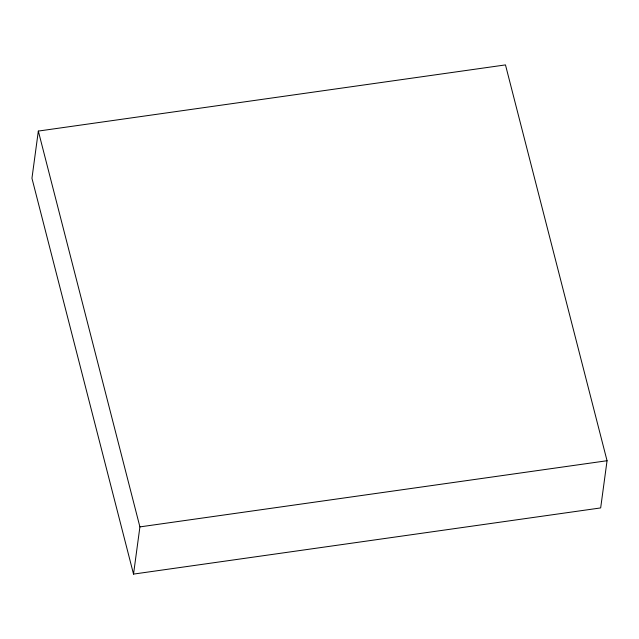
<?xml version="1.0" encoding="UTF-8"?>
<svg xmlns="http://www.w3.org/2000/svg" width="639" height="639" viewBox="0 0 639 639"><rect width="100%" height="100%" fill="white"/><g stroke="black" fill="none" stroke-linecap="round" stroke-linejoin="round"><path stroke-width="0.96" d="M38.332 131.075L31.95 178.273L133.527 574.094L600.668 507.925L607.05 460.727L505.473 64.906L38.332 131.075L139.909 526.895L133.527 574.094M139.909 526.895L607.05 460.727"/></g></svg>
